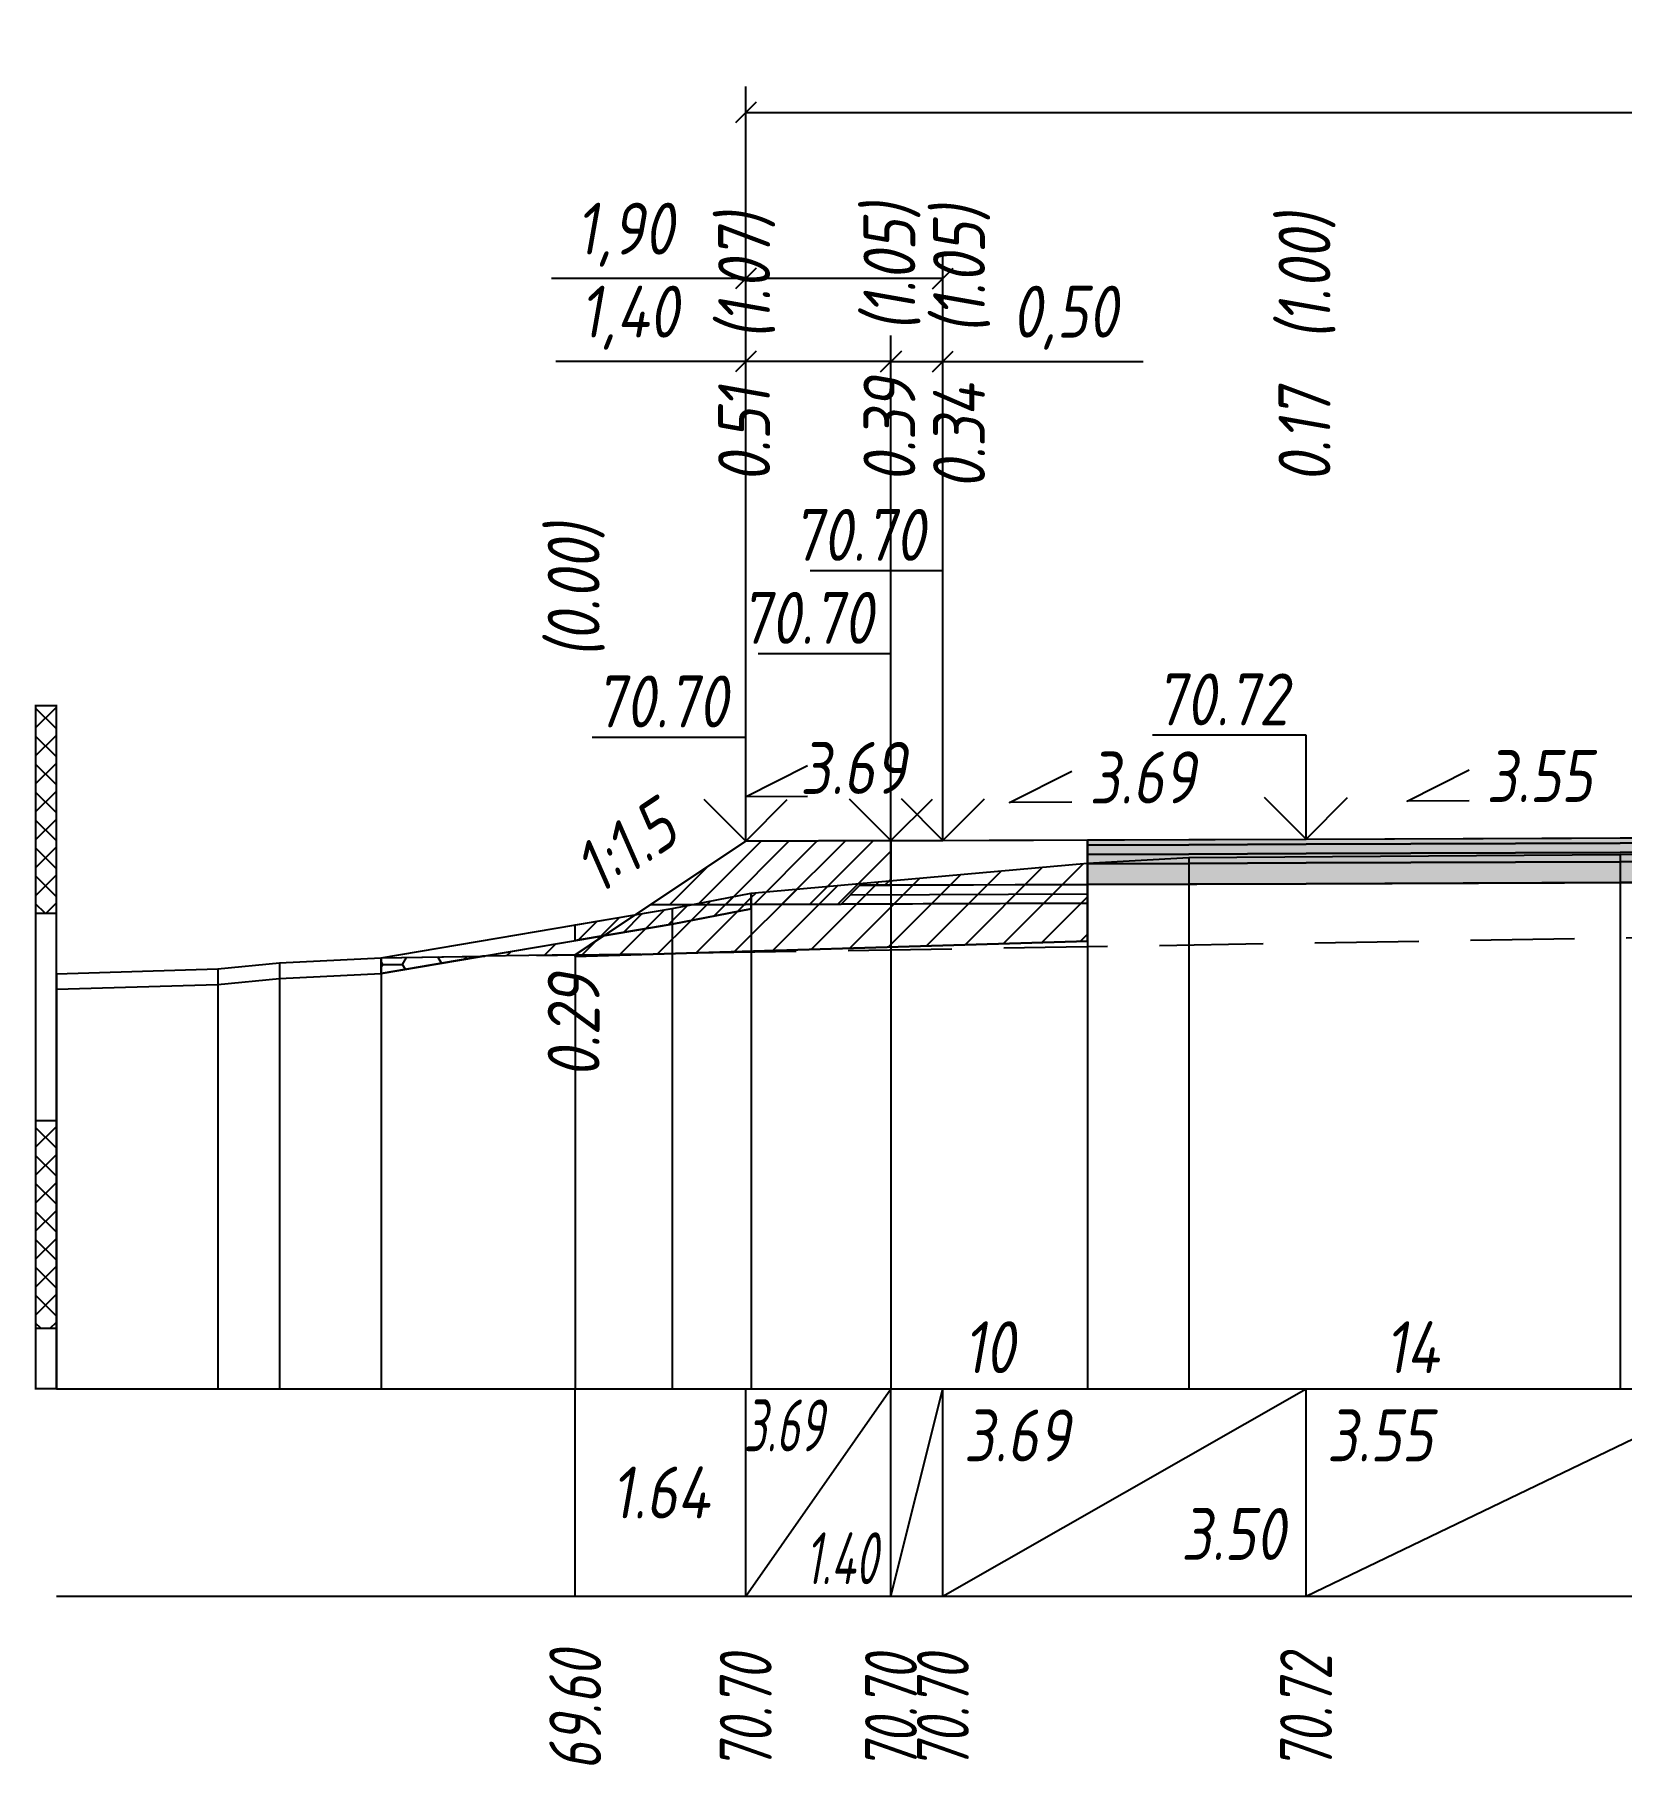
# Model space of a CAD drawing. Extents: x -717 to 1451, y -133302 to 233.
# Drawn here: x 78.9 to 155.4, y -7653.2 to -7569.7 of the extents above; entities that cross this region are included whole.
import ezdxf
from ezdxf.enums import TextEntityAlignment as Align

# ---------------------------------------------------------------- set-up
doc = ezdxf.new("R2010")
doc.units = 0
doc.linetypes.add('штриховая', pattern=[0.75, 0.5, -0.25])
for name, color, linetype in [('Интерполированный поперечник', 2, 'Continuous'), ('Код_514', 1, 'Continuous'), ('Контур_0', 7, 'Continuous'), ('Контур_2521', 7, 'Continuous'), ('Контур_2564', 7, 'Continuous'), ('Контур_2660', 7, 'Continuous'), ('Контур_2665', 7, 'Continuous'), ('Контур_400', 7, 'Continuous'), ('Контур_508', 7, 'Continuous'), ('Контур_512', 7, 'Continuous'), ('Контур_513', 7, 'Continuous'), ('Контур_818', 7, 'Continuous'), ('Красный поперечник', 1, 'Continuous'), ('Линейка абсолютных высот', 7, 'Continuous'), ('Объём_2501', 7, 'Continuous'), ('Объём_2564', 7, 'Continuous'), ('Объём_2650', 7, 'Continuous'), ('Объём_2660', 7, 'Continuous'), ('Объём_2661', 7, 'Continuous'), ('Объём_2665', 7, 'Continuous'), ('Объём_2666', 7, 'Continuous'), ('Объём_2667', 7, 'Continuous'), ('Объём_2668', 7, 'Continuous'), ('Объём_2669', 7, 'Continuous'), ('Объём_2675', 7, 'Continuous'), ('Объём_2753', 7, 'Continuous'), ('Откосы', 7, 'Continuous'), ('Отметки покрытия', 7, 'Continuous'), ('Рабочие отметки', 7, 'Continuous'), ('Рабочие отметки доп.', 7, 'Continuous'), ('Слои выравнивания', 7, 'Continuous'), ('Таблица', 7, 'Continuous'), ('Уклоны проезжей части', 7, 'Continuous'), ('Черный поперечник', 3, 'Continuous')]:
    doc.layers.add(name, color=color, linetype=linetype)
for name, color, linetype, true_color in [('Контур_2540', 2, 'Continuous', 0xffff00), ('Контур_2560', 2, 'Continuous', 0xffff00), ('Контур_2561', 7, 'Continuous', 0xff8040), ('Контур_2562', 3, 'Continuous', 0x00ff00), ('Контур_2563', 7, 'Continuous', 0xff8000), ('Контур_2570', 7, 'Continuous', 0x80ff00), ('Контур_2725', 7, 'Continuous', 0x323232), ('Контур_2736', 4, 'Continuous', 0x00ffff), ('Контур_2737', 4, 'Continuous', 0x00ffff), ('Контур_2738', 4, 'Continuous', 0x00ffff), ('Контур_2739', 4, 'Continuous', 0x00ffff), ('Контур_2741', 4, 'Continuous', 0x00ffff), ('Контур_2742', 4, 'Continuous', 0x00ffff), ('Контур_2743', 4, 'Continuous', 0x00ffff), ('Контур_2744', 7, 'Continuous', 0xa4ffff), ('Контур_2745', 7, 'Continuous', 0xa4ffff), ('Контур_2747', 4, 'Continuous', 0x00ffff), ('Контур_2748', 4, 'Continuous', 0x00ffff), ('Контур_2749', 4, 'Continuous', 0x00ffff), ('Контур_2750', 4, 'Continuous', 0x00ffff), ('Контур_2751', 4, 'Continuous', 0x00ffff), ('Контур_2752', 4, 'Continuous', 0x00ffff), ('Контур_2760', 7, 'Continuous', 0x323232), ('Контур_2761', 7, 'Continuous', 0x323232), ('Контур_2762', 7, 'Continuous', 0x323232), ('Контур_2763', 7, 'Continuous', 0x323232), ('Контур_402', 7, 'Continuous', 0xff6464), ('Контур_703', 4, 'Continuous', 0x00ffff), ('Контур_705', 4, 'Continuous', 0x00ffff), ('Контур_707', 4, 'Continuous', 0x00ffff), ('Контур_720', 131, 'Continuous', 0xaaffff), ('Объём_2500', 7, 'Continuous', 0xc0c0c0), ('Объём_2520', 7, 'Continuous', 0x80ffff), ('Объём_2540', 2, 'Continuous', 0xffff00), ('Объём_2560', 2, 'Continuous', 0xffff00), ('Объём_2561', 7, 'Continuous', 0xff8040), ('Объём_2562', 3, 'Continuous', 0x00ff00), ('Объём_2563', 7, 'Continuous', 0xff8000), ('Объём_2570', 7, 'Continuous', 0x80ff00), ('Объём_2600', 7, 'Continuous', 0x808000), ('Объём_2746', 2, 'Continuous', 0xffff00)]:
    doc.layers.add(name, color=color, linetype=linetype, true_color=true_color)
doc.styles.get("Standard").update_dxf_attribs({"font": 'txt', "height": 2.5})
doc.styles.add('М', font='romand.shx', dxfattribs={"width": 0.8, "oblique": 10, "height": 2.5})
doc.dimstyles.new('ISO-25', dxfattribs={"dimtxt": 2.5, "dimasz": 2.5, "dimexe": 1.25, "dimexo": 0.625, "dimtad": 1, "dimtxsty": 'Standard', "dimcen": 2.5, "dimadec": 0, "dimazin": 0, "dimtfac": 1, "dimtmove": 0, "dimatfit": 3, "dimfxl": 1, "dimarcsym": 0})

# ---------------------------------------------------------------- blocks, each defined once
blk = doc.blocks.new('_Oblique')
at = {"color": 0, "linetype": 'ByBlock', "lineweight": -2}
blk.add_line((-0.5, -0.5), (0.5, 0.5), dxfattribs=at)
blk = doc.blocks.new('*D162')
at = {"color": 0, "lineweight": -2, "transparency": 16777216}
for p, q in [((113.215, -7608.05), (113.215, -7584.252)), ((120.215, -7608.024), (120.215, -7584.252)), ((113.215, -7585.502), (104.067, -7585.502)), ((120.215, -7585.502), (113.215, -7585.502))]:
    blk.add_line(p, q, dxfattribs=at)
at = {"layer": 'Defpoints', "color": 0, "transparency": 16777216}
for p in [(120.215, -7585.502), (113.215, -7608.675), (120.215, -7608.649)]:
    blk.add_point(p, dxfattribs=at)
at = {"color": 0, "lineweight": -2, "transparency": 16777216, "rotation": 180}
blk.add_blockref('_Oblique', (113.215, -7585.502), dxfattribs=at)
at = {"color": 0, "lineweight": -2, "transparency": 16777216}
blk.add_blockref('_Oblique', (120.215, -7585.502), dxfattribs=at)
at = {"color": 0, "transparency": 16777216, "insert": (107.607, -7583.389), "char_height": 2.5, "width": 8.75, "attachment_point": 5, "style": 'М'}
blk.add_mtext('1,40', dxfattribs=at)
blk = doc.blocks.new('*D164')
at = {"color": 0, "lineweight": -2, "transparency": 16777216}
for p, q in [((120.215, -7608.024), (120.215, -7584.252)), ((122.715, -7608.015), (122.715, -7584.252)), ((120.215, -7585.502), (122.715, -7585.502)), ((122.715, -7585.502), (132.361, -7585.502))]:
    blk.add_line(p, q, dxfattribs=at)
at = {"layer": 'Defpoints', "color": 0, "transparency": 16777216}
for p in [(122.715, -7585.502), (120.215, -7608.649), (122.715, -7608.64)]:
    blk.add_point(p, dxfattribs=at)
at = {"color": 0, "lineweight": -2, "transparency": 16777216, "rotation": 180}
blk.add_blockref('_Oblique', (120.215, -7585.502), dxfattribs=at)
at = {"color": 0, "lineweight": -2, "transparency": 16777216}
blk.add_blockref('_Oblique', (122.715, -7585.502), dxfattribs=at)
at = {"color": 0, "transparency": 16777216, "insert": (128.6, -7583.389), "char_height": 2.5, "width": 9.16667, "attachment_point": 5, "style": 'М'}
blk.add_mtext('0,50', dxfattribs=at)
blk = doc.blocks.new('*D167')
at = {"color": 0, "lineweight": -2, "transparency": 16777216}
for p, q in [((113.215, -7608.05), (113.215, -7580.252)), ((122.715, -7608.015), (122.715, -7580.252)), ((113.215, -7581.502), (103.852, -7581.502)), ((122.715, -7581.502), (113.215, -7581.502))]:
    blk.add_line(p, q, dxfattribs=at)
at = {"layer": 'Defpoints', "color": 0, "transparency": 16777216}
for p in [(122.715, -7581.502), (113.215, -7608.675), (122.715, -7608.64)]:
    blk.add_point(p, dxfattribs=at)
at = {"color": 0, "lineweight": -2, "transparency": 16777216, "rotation": 180}
blk.add_blockref('_Oblique', (113.215, -7581.502), dxfattribs=at)
at = {"color": 0, "lineweight": -2, "transparency": 16777216}
blk.add_blockref('_Oblique', (122.715, -7581.502), dxfattribs=at)
at = {"color": 0, "transparency": 16777216, "insert": (107.392, -7579.389), "char_height": 2.5, "width": 8.75, "attachment_point": 5, "style": 'М'}
blk.add_mtext('1,90', dxfattribs=at)
blk = doc.blocks.new('*D168')
at = {"color": 0, "lineweight": -2, "transparency": 16777216}
for p, q in [((113.215, -7608.05), (113.215, -7572.252)), ((208.715, -7609.087), (208.715, -7572.252)), ((113.215, -7573.502), (208.715, -7573.502))]:
    blk.add_line(p, q, dxfattribs=at)
at = {"layer": 'Defpoints', "color": 0, "transparency": 16777216}
for p in [(208.715, -7573.502), (113.215, -7608.675), (208.715, -7609.712)]:
    blk.add_point(p, dxfattribs=at)
at = {"color": 0, "lineweight": -2, "transparency": 16777216, "rotation": 180}
blk.add_blockref('_Oblique', (113.215, -7573.502), dxfattribs=at)
at = {"color": 0, "lineweight": -2, "transparency": 16777216}
blk.add_blockref('_Oblique', (208.715, -7573.502), dxfattribs=at)
at = {"color": 0, "transparency": 16777216, "insert": (160.965, -7571.389), "char_height": 2.5, "width": 10.41667, "attachment_point": 5, "style": 'М'}
blk.add_mtext('19,10', dxfattribs=at)

msp = doc.modelspace()

# ---------------------------------------------------------------- hatches: boundary and pattern name
at = {"layer": 'Линейка абсолютных высот'}
h = msp.add_hatch(dxfattribs=at)
h.set_pattern_fill('ANSI37', scale=0.3, style=0)
h.paths.add_polyline_path([(80, -7612.089), (80, -7602.089), (79, -7602.089), (79, -7612.089)])
h = msp.add_hatch(dxfattribs=at)
h.set_pattern_fill('ANSI37', scale=0.3, style=0)
h.paths.add_polyline_path([(80, -7632.089), (80, -7622.089), (79, -7622.089), (79, -7632.089)])
at = {"layer": 'Объём_2563'}
h = msp.add_hatch(dxfattribs=at)
h.set_pattern_fill('ANSI31', color=256, scale=0.3)
h.paths.add_polyline_path([(113.215, -7608.613), (120.215, -7608.587), (120.215, -7610.737), (118.715, -7610.742), (117.812, -7611.646), (108.615, -7611.68)])
at = {"layer": 'Объём_2570'}
h = msp.add_hatch(dxfattribs=at)
h.set_pattern_fill('ANSI31', color=256, scale=0.2)
h.paths.add_polyline_path([(113.481, -7611.873), (109.669, -7612.609), (105, -7613.402), (105, -7612.652), (109.669, -7611.859), (113.481, -7611.123)])
at = {"layer": 'Объём_2600'}
h = msp.add_hatch(dxfattribs=at)
h.set_pattern_fill('ANSI31', color=6, scale=0.4)
h.paths.add_polyline_path([(129.678, -7609.677), (129.678, -7613.428), (105, -7614.168), (105, -7614.089), (100.528, -7614.162), (109.669, -7612.609), (113.481, -7611.873), (113.481, -7611.123)])
h = msp.add_hatch(dxfattribs=at)
h.set_pattern_fill('HONEY', color=5, scale=0.3)
h.paths.add_polyline_path([(95.65, -7614.99), (95.65, -7614.24), (100.528, -7614.162)])
at = {"layer": 'Слои выравнивания'}
for color, points in [(2, [(129.678, -7608.552), (134.57, -7608.534), (140.215, -7608.513), (155.354, -7608.459), (160.965, -7608.439), (160.965, -7608.689), (155.354, -7608.709), (140.215, -7608.763), (134.57, -7608.784), (129.678, -7608.802)]), (3, [(129.678, -7608.802), (134.57, -7608.784), (140.215, -7608.763), (155.354, -7608.709), (160.965, -7608.689), (160.965, -7609.139), (155.354, -7609.159), (140.215, -7609.213), (134.57, -7609.234), (129.678, -7609.252)]), (4, [(129.678, -7609.252), (134.57, -7609.234), (140.215, -7609.213), (155.354, -7609.159), (160.965, -7609.139), (160.965, -7609.589), (155.354, -7609.609), (140.215, -7609.663), (134.57, -7609.684), (129.678, -7609.702)]), (5, [(129.678, -7609.702), (134.57, -7609.684), (140.215, -7609.663), (155.354, -7609.609), (160.965, -7609.589), (160.965, -7610.589), (155.354, -7610.609), (140.215, -7610.663), (134.57, -7610.684), (129.678, -7610.702)])]:
    msp.add_hatch(color=color, dxfattribs=at).paths.add_polyline_path(points)

# ---------------------------------------------------------------- linework, layer by layer
at = {"layer": 'Интерполированный поперечник', "linetype": 'штриховая', "ltscale": 10, "flags": 128}
msp.add_lwpolyline([(95.65, -7614.24), (224.414, -7612.16)], dxfattribs=at)
at = {"layer": 'Код_514'}
for p, q in [((105, -7645), (105, -7635)), ((113.215, -7645), (113.215, -7635)), ((113.215, -7645), (120.215, -7635)), ((120.215, -7645), (120.215, -7635)), ((120.215, -7645), (122.715, -7635)), ((122.715, -7645), (122.715, -7635)), ((122.715, -7645), (140.215, -7635)), ((140.215, -7645), (140.215, -7635)), ((140.215, -7645), (160.965, -7635))]:
    msp.add_line(p, q, dxfattribs=at)
at = {"layer": 'Контур_0', "flags": 128}
for points in [[(113.215, -7608.613), (105, -7614.089), (105, -7614.089), (105, -7614.089), (105, -7614.089), (105, -7614.089), (105, -7614.089), (105, -7614.089), (105, -7614.089), (105, -7614.089), (105, -7614.089), (105, -7614.089), (105, -7614.089), (105, -7614.089), (105, -7614.089), (105, -7614.089)], [(113.215, -7608.613), (105, -7614.089), (105, -7614.089), (105, -7614.089), (105, -7614.089), (105, -7614.089), (105, -7614.089), (105, -7614.089), (105, -7614.089), (105, -7614.089), (105, -7614.089), (105, -7614.089), (105, -7614.089), (105, -7614.089), (105, -7614.089), (105, -7614.089), (105, -7614.089), (105, -7614.089), (105, -7614.089), (105, -7614.089), (105, -7614.089), (105, -7614.089), (105, -7614.089), (105, -7614.089), (105, -7614.089), (105, -7614.089), (105, -7614.089), (105, -7614.089), (105, -7614.089), (105, -7614.089)], [(122.715, -7610.728), (120.215, -7610.737), (120.215, -7608.587), (129.678, -7608.552), (129.678, -7610.702), (122.715, -7610.728), (122.715, -7610.728)], [(108.615, -7611.68), (117.812, -7611.646), (118.715, -7610.742), (120.215, -7610.737)], [(118.715, -7610.742), (129.678, -7610.702), (129.678, -7611.602), (117.812, -7611.646), (118.715, -7610.742), (118.715, -7610.742)]]:
    msp.add_lwpolyline(points, dxfattribs=at)
at = {"layer": 'Контур_2521', "color": 250, "flags": 128}
msp.add_lwpolyline([(118.263, -7611.194), (129.678, -7611.152)], dxfattribs=at)
at = {"layer": 'Контур_2540', "flags": 128}
msp.add_lwpolyline([(108.615, -7611.68), (129.678, -7611.602), (129.678, -7613.428), (105, -7614.168), (105, -7614.089), (108.615, -7611.68), (108.615, -7611.68)], dxfattribs=at)
at = {"layer": 'Контур_2560', "flags": 128}
msp.add_lwpolyline([(113.215, -7608.613), (113.215, -7608.613), (113.215, -7608.613), (120.215, -7608.587)], dxfattribs=at)
at = {"layer": 'Контур_2561', "flags": 128}
msp.add_lwpolyline([(120.215, -7608.587), (120.215, -7608.587), (113.215, -7608.613), (113.215, -7608.613), (120.215, -7608.587)], dxfattribs=at)
at = {"layer": 'Контур_2562', "flags": 128}
msp.add_lwpolyline([(113.215, -7608.613), (113.215, -7608.613), (113.215, -7608.613), (113.215, -7608.613), (113.215, -7608.613)], dxfattribs=at)
at = {"layer": 'Контур_2563', "flags": 128}
msp.add_lwpolyline([(113.215, -7608.613), (120.215, -7608.587), (120.215, -7610.737), (118.715, -7610.742), (117.812, -7611.646), (108.615, -7611.68), (113.215, -7608.613), (113.215, -7608.613)], dxfattribs=at)
at = {"layer": 'Контур_2564', "flags": 128}
msp.add_lwpolyline([(113.215, -7608.613), (120.215, -7608.587)], dxfattribs=at)
at = {"layer": 'Контур_2570', "flags": 128}
msp.add_lwpolyline([(80, -7615.75), (87.776, -7615.515), (90.744, -7615.233), (95.65, -7614.99), (95.65, -7614.99), (109.669, -7612.609), (113.481, -7611.873), (113.481, -7611.123), (129.678, -7609.677), (134.57, -7609.406), (155.354, -7609.254), (160.965, -7609.244), (161.433, -7609.243), (181.782, -7609.77), (187.715, -7609.936), (192.313, -7610.153), (207.701, -7611.156), (207.701, -7611.906), (218.567, -7612.532), (224.414, -7612.91), (224.414, -7612.91), (226.345, -7612.721), (240.149, -7610.703), (246.295, -7610.963)], dxfattribs=at)
at = {"layer": 'Контур_2660', "flags": 128}
msp.add_lwpolyline([(105, -7614.168), (129.678, -7613.428)], dxfattribs=at)
at = {"layer": 'Контур_2665', "flags": 128}
msp.add_lwpolyline([(113.215, -7608.613), (113.215, -7608.613)], dxfattribs=at)
at = {"layer": 'Контур_2725', "flags": 128}
msp.add_lwpolyline([(129.678, -7610.702), (134.57, -7610.684), (140.215, -7610.663), (155.354, -7610.609), (160.965, -7610.589), (161.433, -7610.6), (181.715, -7611.055), (181.782, -7611.056), (187.715, -7611.194)], dxfattribs=at)
at = {"layer": 'Контур_2736', "flags": 128}
msp.add_lwpolyline([(113.215, -7608.613), (105, -7614.089)], dxfattribs=at)
at = {"layer": 'Контур_2737', "flags": 128}
msp.add_lwpolyline([(105, -7614.089), (105, -7614.089)], dxfattribs=at)
at = {"layer": 'Контур_2738', "flags": 128}
msp.add_lwpolyline([(105, -7614.089), (105, -7614.089)], dxfattribs=at)
at = {"layer": 'Контур_2739', "flags": 128}
msp.add_lwpolyline([(105, -7614.089), (105, -7614.089)], dxfattribs=at)
at = {"layer": 'Контур_2741', "flags": 128}
msp.add_lwpolyline([(105, -7614.089), (105, -7614.089)], dxfattribs=at)
at = {"layer": 'Контур_2742', "flags": 128}
msp.add_lwpolyline([(105, -7614.089), (105, -7614.089)], dxfattribs=at)
at = {"layer": 'Контур_2743', "flags": 128}
msp.add_lwpolyline([(105, -7614.089), (105, -7614.089)], dxfattribs=at)
at = {"layer": 'Контур_2744', "flags": 128}
msp.add_lwpolyline([(105, -7614.089), (105, -7614.089)], dxfattribs=at)
msp.add_lwpolyline([(105, -7614.089), (105, -7614.089)], dxfattribs=at)
msp.add_lwpolyline([(105, -7614.089), (105, -7614.089)], dxfattribs=at)
msp.add_lwpolyline([(105, -7614.089), (105, -7614.089)], dxfattribs=at)
msp.add_lwpolyline([(105, -7614.089), (105, -7614.089)], dxfattribs=at)
msp.add_lwpolyline([(105, -7614.089), (105, -7614.089)], dxfattribs=at)
at = {"layer": 'Контур_2745', "flags": 128}
msp.add_lwpolyline([(105, -7614.089), (105, -7614.089)], dxfattribs=at)
msp.add_lwpolyline([(105, -7614.089), (105, -7614.089)], dxfattribs=at)
msp.add_lwpolyline([(105, -7614.089), (105, -7614.089)], dxfattribs=at)
msp.add_lwpolyline([(105, -7614.089), (105, -7614.089)], dxfattribs=at)
msp.add_lwpolyline([(105, -7614.089), (105, -7614.089)], dxfattribs=at)
msp.add_lwpolyline([(105, -7614.089), (105, -7614.089)], dxfattribs=at)
at = {"layer": 'Контур_2747', "flags": 128}
msp.add_lwpolyline([(105, -7614.089), (105, -7614.089)], dxfattribs=at)
at = {"layer": 'Контур_2748', "flags": 128}
msp.add_lwpolyline([(105, -7614.089), (105, -7614.089)], dxfattribs=at)
at = {"layer": 'Контур_2749', "flags": 128}
msp.add_lwpolyline([(105, -7614.089), (105, -7614.089)], dxfattribs=at)
at = {"layer": 'Контур_2750', "flags": 128}
msp.add_lwpolyline([(105, -7614.089), (105, -7614.089)], dxfattribs=at)
at = {"layer": 'Контур_2751', "flags": 128}
msp.add_lwpolyline([(105, -7614.089), (105, -7614.089)], dxfattribs=at)
at = {"layer": 'Контур_2752', "flags": 128}
msp.add_lwpolyline([(105, -7614.089), (105, -7614.089)], dxfattribs=at)
at = {"layer": 'Контур_2760', "flags": 128}
msp.add_lwpolyline([(129.678, -7608.552), (134.57, -7608.534), (140.215, -7608.513), (155.354, -7608.459), (160.965, -7608.439), (161.433, -7608.45), (181.715, -7608.905), (181.782, -7608.906), (187.715, -7609.044)], dxfattribs=at)
at = {"layer": 'Контур_2761', "flags": 128}
msp.add_lwpolyline([(129.678, -7608.802), (134.57, -7608.784), (140.215, -7608.763), (155.354, -7608.709), (160.965, -7608.689), (161.433, -7608.7), (181.715, -7609.155), (181.782, -7609.156), (187.715, -7609.294)], dxfattribs=at)
at = {"layer": 'Контур_2762', "flags": 128}
msp.add_lwpolyline([(129.678, -7609.252), (134.57, -7609.234), (140.215, -7609.213), (155.354, -7609.159), (160.965, -7609.139), (161.433, -7609.15), (181.715, -7609.605), (181.782, -7609.606), (187.715, -7609.744)], dxfattribs=at)
at = {"layer": 'Контур_2763', "flags": 128}
msp.add_lwpolyline([(129.678, -7609.702), (134.57, -7609.684), (140.215, -7609.663), (155.354, -7609.609), (160.965, -7609.589), (161.433, -7609.6), (181.715, -7610.055), (181.782, -7610.056), (187.715, -7610.194)], dxfattribs=at)
at = {"layer": 'Контур_400', "flags": 128}
msp.add_lwpolyline([(120.215, -7608.587), (122.715, -7608.578), (122.715, -7608.578), (122.715, -7608.578), (122.715, -7608.578), (122.715, -7608.578), (122.715, -7608.578), (140.215, -7608.513), (160.965, -7608.439)], dxfattribs=at)
at = {"layer": 'Контур_402', "flags": 128}
msp.add_lwpolyline([(105, -7614.168), (129.678, -7613.428), (129.678, -7610.702), (140.215, -7610.663), (160.965, -7610.589), (181.715, -7611.055), (187.715, -7611.194), (187.715, -7613.292), (215.425, -7614.123)], dxfattribs=at)
at = {"layer": 'Контур_508', "flags": 128}
msp.add_lwpolyline([(105, -7614.168), (129.678, -7613.428), (129.678, -7610.702), (140.215, -7610.663), (160.965, -7610.589), (181.715, -7611.055), (187.715, -7611.194), (187.715, -7613.292), (215.425, -7614.123), (215.926, -7614.457), (217.926, -7614.457), (221.295, -7612.211)], dxfattribs=at)
at = {"layer": 'Контур_512', "flags": 128}
msp.add_lwpolyline([(105, -7614.168), (129.678, -7613.428)], dxfattribs=at)
at = {"layer": 'Контур_513', "flags": 128}
msp.add_lwpolyline([(105, -7614.168), (129.678, -7613.428), (129.678, -7610.702), (140.215, -7610.663), (160.965, -7610.589), (181.715, -7611.055), (187.715, -7611.194), (187.715, -7613.292), (215.425, -7614.123), (215.926, -7614.457), (217.926, -7614.457), (221.295, -7612.211)], dxfattribs=at)
at = {"layer": 'Контур_703', "flags": 128}
for points in [[(113.215, -7608.613), (105, -7614.089)], [(105, -7614.089), (105, -7614.089)]]:
    msp.add_lwpolyline(points, dxfattribs=at)
at = {"layer": 'Контур_705', "flags": 128}
msp.add_lwpolyline([(105, -7614.089), (105, -7614.089)], dxfattribs=at)
at = {"layer": 'Контур_707', "flags": 128}
msp.add_lwpolyline([(105, -7614.089), (105, -7614.089)], dxfattribs=at)
at = {"layer": 'Контур_720', "flags": 128}
msp.add_lwpolyline([(105, -7614.089), (105, -7614.089)], dxfattribs=at)
at = {"layer": 'Контур_818', "flags": 128}
msp.add_lwpolyline([(105, -7613.402), (109.669, -7612.609), (113.481, -7611.873), (113.481, -7611.123), (129.678, -7609.677), (134.57, -7609.406), (155.354, -7609.254), (160.965, -7609.244), (161.433, -7609.243), (181.782, -7609.77), (187.715, -7609.936), (192.313, -7610.153), (207.701, -7611.156), (207.701, -7611.906), (218.567, -7612.532), (221.295, -7612.709)], dxfattribs=at)
at = {"layer": 'Красный поперечник'}
for p, q in [((105, -7614.089), (113.215, -7608.613)), ((113.215, -7608.613), (120.215, -7608.587)), ((120.215, -7608.587), (122.715, -7608.578)), ((122.715, -7608.578), (140.215, -7608.513)), ((140.215, -7608.513), (160.965, -7608.439)), ((129.678, -7613.428), (129.678, -7635)), ((105, -7614.168), (105, -7635))]:
    msp.add_line(p, q, dxfattribs=at)
at = {"layer": 'Линейка абсолютных высот', "color": 7, "const_width": 0.1, "flags": 128}
for points in [[(80, -7612.089), (80, -7602.089), (79, -7602.089), (79, -7612.089), (80, -7612.089)], [(80, -7622.089), (80, -7612.089), (79, -7612.089), (79, -7622.089), (80, -7622.089)], [(80, -7632.089), (80, -7622.089), (79, -7622.089), (79, -7632.089), (80, -7632.089)], [(80, -7635), (80, -7632.089), (79, -7632.089), (79, -7635), (80, -7635)]]:
    msp.add_lwpolyline(points, dxfattribs=at)
at = {"layer": 'Объём_2500', "flags": 128}
msp.add_lwpolyline([(122.715, -7610.728), (120.215, -7610.737), (120.215, -7608.587), (129.678, -7608.552), (129.678, -7610.702), (122.715, -7610.728), (122.715, -7610.728)], dxfattribs=at)
at = {"layer": 'Объём_2501', "flags": 128}
msp.add_lwpolyline([(120.215, -7608.587), (122.715, -7608.578), (122.715, -7608.578), (122.715, -7608.578), (122.715, -7608.578), (122.715, -7608.578), (122.715, -7608.578), (140.215, -7608.513), (160.965, -7608.439)], dxfattribs=at)
at = {"layer": 'Объём_2520', "color": 250, "flags": 128}
msp.add_lwpolyline([(118.715, -7610.742), (129.678, -7610.702), (129.678, -7611.602), (117.812, -7611.646), (118.715, -7610.742), (118.715, -7610.742)], dxfattribs=at)
at = {"layer": 'Объём_2540', "flags": 128}
msp.add_lwpolyline([(108.615, -7611.68), (129.678, -7611.602), (129.678, -7613.428), (105, -7614.168), (105, -7614.089), (108.615, -7611.68), (108.615, -7611.68)], dxfattribs=at)
at = {"layer": 'Объём_2560', "flags": 128}
msp.add_lwpolyline([(113.215, -7608.613), (113.215, -7608.613), (113.215, -7608.613), (120.215, -7608.587)], dxfattribs=at)
at = {"layer": 'Объём_2561', "flags": 128}
msp.add_lwpolyline([(120.215, -7608.587), (120.215, -7608.587), (113.215, -7608.613), (113.215, -7608.613), (120.215, -7608.587)], dxfattribs=at)
at = {"layer": 'Объём_2562', "flags": 128}
msp.add_lwpolyline([(113.215, -7608.613), (113.215, -7608.613), (113.215, -7608.613), (113.215, -7608.613), (113.215, -7608.613)], dxfattribs=at)
at = {"layer": 'Объём_2563', "color": 250, "flags": 128}
msp.add_lwpolyline([(113.215, -7608.613), (120.215, -7608.587), (120.215, -7610.737), (118.715, -7610.742), (117.812, -7611.646), (108.615, -7611.68), (113.215, -7608.613), (113.215, -7608.613)], dxfattribs=at)
at = {"layer": 'Объём_2564', "flags": 128}
msp.add_lwpolyline([(113.215, -7608.613), (120.215, -7608.587)], dxfattribs=at)
at = {"layer": 'Объём_2570', "flags": 128}
msp.add_lwpolyline([(113.481, -7611.873), (109.669, -7612.609), (105, -7613.402), (105, -7612.652), (109.669, -7611.859), (113.481, -7611.123), (113.481, -7611.873), (113.481, -7611.873)], dxfattribs=at)
at = {"layer": 'Объём_2600', "color": 5, "flags": 128}
msp.add_lwpolyline([(95.65, -7614.99), (95.65, -7614.24), (100.528, -7614.162), (95.65, -7614.99), (95.65, -7614.99)], dxfattribs=at)
at = {"layer": 'Объём_2650', "color": 6, "flags": 128}
msp.add_lwpolyline([(129.678, -7609.677), (129.678, -7613.428), (105, -7614.168), (105, -7614.089), (100.528, -7614.162), (109.669, -7612.609), (113.481, -7611.873), (113.481, -7611.123), (129.678, -7609.677), (129.678, -7609.677)], dxfattribs=at)
at = {"layer": 'Объём_2660', "flags": 128}
msp.add_lwpolyline([(105, -7614.168), (129.678, -7613.428)], dxfattribs=at)
at = {"layer": 'Объём_2661', "flags": 128}
msp.add_lwpolyline([(113.215, -7608.613), (105, -7614.089)], dxfattribs=at)
at = {"layer": 'Объём_2665', "flags": 128}
msp.add_lwpolyline([(113.215, -7608.613), (113.215, -7608.613)], dxfattribs=at)
at = {"layer": 'Объём_2666', "flags": 128}
msp.add_lwpolyline([(113.215, -7608.613), (105, -7614.089)], dxfattribs=at)
at = {"layer": 'Объём_2667', "flags": 128}
msp.add_lwpolyline([(105, -7614.089), (105, -7614.089)], dxfattribs=at)
msp.add_lwpolyline([(105, -7614.089), (105, -7614.089)], dxfattribs=at)
at = {"layer": 'Объём_2668', "flags": 128}
msp.add_lwpolyline([(105, -7614.089), (105, -7614.089)], dxfattribs=at)
msp.add_lwpolyline([(105, -7614.089), (105, -7614.089)], dxfattribs=at)
at = {"layer": 'Объём_2669', "flags": 128}
msp.add_lwpolyline([(105, -7614.089), (105, -7614.089)], dxfattribs=at)
msp.add_lwpolyline([(105, -7614.089), (105, -7614.089)], dxfattribs=at)
at = {"layer": 'Объём_2675', "flags": 128}
msp.add_lwpolyline([(105, -7614.089), (105, -7614.089)], dxfattribs=at)
msp.add_lwpolyline([(105, -7614.089), (105, -7614.089)], dxfattribs=at)
msp.add_lwpolyline([(105, -7614.089), (105, -7614.089)], dxfattribs=at)
msp.add_lwpolyline([(105, -7614.089), (105, -7614.089)], dxfattribs=at)
msp.add_lwpolyline([(105, -7614.089), (105, -7614.089)], dxfattribs=at)
msp.add_lwpolyline([(105, -7614.089), (105, -7614.089)], dxfattribs=at)
msp.add_lwpolyline([(105, -7614.089), (105, -7614.089)], dxfattribs=at)
msp.add_lwpolyline([(105, -7614.089), (105, -7614.089)], dxfattribs=at)
msp.add_lwpolyline([(105, -7614.089), (105, -7614.089)], dxfattribs=at)
msp.add_lwpolyline([(105, -7614.089), (105, -7614.089)], dxfattribs=at)
msp.add_lwpolyline([(105, -7614.089), (105, -7614.089)], dxfattribs=at)
msp.add_lwpolyline([(105, -7614.089), (105, -7614.089)], dxfattribs=at)
at = {"layer": 'Объём_2746', "flags": 128}
msp.add_lwpolyline([(109.669, -7612.609), (113.481, -7611.873), (113.481, -7611.123), (129.678, -7609.677), (129.678, -7613.428), (105, -7614.168), (105, -7614.089), (106.384, -7613.167), (109.669, -7612.609), (109.669, -7612.609)], dxfattribs=at)
at = {"layer": 'Объём_2753', "flags": 128}
msp.add_lwpolyline([(129.678, -7608.552), (129.678, -7608.552)], dxfattribs=at)
at = {"layer": 'Откосы', "color": 1, "flags": 128}
for points in [[(116.197, -7606.465), (113.197, -7606.476), (116.192, -7604.965)], [(128.93, -7606.741), (125.93, -7606.752), (128.925, -7605.241)], [(148.08, -7606.672), (145.08, -7606.682), (148.075, -7605.172)]]:
    msp.add_lwpolyline(points, dxfattribs=at)
at = {"layer": 'Отметки покрытия', "color": 1}
for p, q in [((122.715, -7595.587), (116.315, -7595.587)), ((122.715, -7608.578), (122.715, -7595.587)), ((120.215, -7599.587), (113.815, -7599.587)), ((120.215, -7608.587), (120.215, -7599.587)), ((113.215, -7603.613), (105.815, -7603.613)), ((113.215, -7608.613), (113.215, -7603.613)), ((140.215, -7603.513), (132.815, -7603.513)), ((140.215, -7608.513), (140.215, -7603.513)), ((113.215, -7608.613), (111.215, -7606.613)), ((113.215, -7608.613), (115.215, -7606.613)), ((120.215, -7608.587), (118.215, -7606.587)), ((120.215, -7608.587), (122.215, -7606.587)), ((122.715, -7608.578), (120.715, -7606.578)), ((122.715, -7608.578), (124.715, -7606.578)), ((140.215, -7608.513), (138.215, -7606.513)), ((140.215, -7608.513), (142.215, -7606.513))]:
    msp.add_line(p, q, dxfattribs=at)
at = {"layer": 'Слои выравнивания'}
for p, q in [((120.215, -7608.587), (120.215, -7635)), ((129.678, -7608.552), (129.678, -7635))]:
    msp.add_line(p, q, dxfattribs=at)
at = {"layer": 'Слои выравнивания', "color": 2, "flags": 128}
msp.add_lwpolyline([(129.678, -7608.552), (134.57, -7608.534), (140.215, -7608.513), (155.354, -7608.459), (160.965, -7608.439), (160.965, -7608.689), (155.354, -7608.709), (140.215, -7608.763), (134.57, -7608.784), (129.678, -7608.802)], close=True, dxfattribs=at)
at = {"layer": 'Слои выравнивания', "color": 3, "flags": 128}
msp.add_lwpolyline([(129.678, -7608.802), (134.57, -7608.784), (140.215, -7608.763), (155.354, -7608.709), (160.965, -7608.689), (160.965, -7609.139), (155.354, -7609.159), (140.215, -7609.213), (134.57, -7609.234), (129.678, -7609.252)], close=True, dxfattribs=at)
at = {"layer": 'Слои выравнивания', "color": 4, "flags": 128}
msp.add_lwpolyline([(129.678, -7609.252), (134.57, -7609.234), (140.215, -7609.213), (155.354, -7609.159), (160.965, -7609.139), (160.965, -7609.589), (155.354, -7609.609), (140.215, -7609.663), (134.57, -7609.684), (129.678, -7609.702)], close=True, dxfattribs=at)
at = {"layer": 'Слои выравнивания', "color": 5, "flags": 128}
msp.add_lwpolyline([(129.678, -7609.702), (134.57, -7609.684), (140.215, -7609.663), (155.354, -7609.609), (160.965, -7609.589), (160.965, -7610.589), (155.354, -7610.609), (140.215, -7610.663), (134.57, -7610.684), (129.678, -7610.702)], close=True, dxfattribs=at)
at = {"layer": 'Таблица'}
for p, q in [((80, -7635), (246.295, -7635)), ((80, -7645), (246.295, -7645))]:
    msp.add_line(p, q, dxfattribs=at)
at = {"layer": 'Черный поперечник', "color": 7}
for p, q in [((129.678, -7609.677), (129.678, -7635)), ((134.57, -7609.406), (134.57, -7635)), ((155.354, -7609.254), (155.354, -7635)), ((113.481, -7611.123), (113.481, -7635)), ((109.669, -7611.859), (109.669, -7635)), ((90.744, -7614.483), (90.744, -7635)), ((95.65, -7614.24), (95.65, -7635)), ((80, -7615), (80, -7635)), ((87.776, -7614.765), (87.776, -7635))]:
    msp.add_line(p, q, dxfattribs=at)
at = {"layer": 'Черный поперечник', "flags": 128}
msp.add_lwpolyline([(80, -7615), (87.776, -7614.765), (90.744, -7614.483), (95.65, -7614.24), (109.669, -7611.859), (113.481, -7611.123), (129.678, -7609.677), (134.57, -7609.406), (155.354, -7609.254), (160.965, -7609.244), (161.433, -7609.243), (181.782, -7609.77), (187.715, -7609.936), (192.313, -7610.153), (207.701, -7611.156), (218.567, -7611.782), (224.414, -7612.16), (226.345, -7611.971), (240.149, -7609.953), (246.295, -7610.213)], dxfattribs=at)

# ---------------------------------------------------------------- texts
at = {"layer": 'Код_514', "style": 'М', "oblique": 10}
for s, width, p in [('3.69', 0.6, (113.113, -7635.518)), ('3.69', 0.8, (123.715, -7636)), ('3.55', 0.8, (141.215, -7636))]:
    msp.add_text(s, height=2.5, dxfattribs=dict(at, width=width)).set_placement(p, align=Align.TOP_LEFT)
at = {"layer": 'Код_514', "style": 'М', "oblique": 10, "width": 0.8}
msp.add_text('1.64', height=2.5, dxfattribs=at).set_placement((109.108, -7640), align=Align.MIDDLE_CENTER)
at = {"layer": 'Код_514', "style": 'М', "oblique": 10}
for s, width, p in [('3.50', 0.8, (139.215, -7644)), ('1.40', 0.6, (119.559, -7645.17))]:
    msp.add_text(s, height=2.5, dxfattribs=dict(at, width=width)).set_placement(p, align=Align.BOTTOM_RIGHT)
at = {"layer": 'Код_514', "style": 'М', "oblique": 10, "width": 0.7}
for s, p in [('69.60', (105, -7653.382)), ('70.70', (113.215, -7653.382)), ('70.70', (120.215, -7653.382)), ('70.70', (122.715, -7653.382)), ('70.72', (140.215, -7653.382))]:
    msp.add_text(s, height=2.5, rotation=90, dxfattribs=at).set_placement(p, align=Align.MIDDLE_LEFT)
at = {"layer": 'Отметки покрытия', "color": 1, "style": 'М', "oblique": 10, "width": 0.8}
for s, p in [('70.70', (121.856, -7595.855)), ('70.70', (119.356, -7599.855)), ('70.70', (112.356, -7603.881)), ('70.72', (139.356, -7603.782))]:
    msp.add_text(s, height=2.5, dxfattribs=at).set_placement(p, align=Align.BOTTOM_RIGHT)
at = {"layer": 'Рабочие отметки', "color": 1, "style": 'М', "oblique": 10, "width": 0.8}
for s, p in [('0.39', (120.137, -7591.337)), ('0.51', (113.137, -7591.337)), ('0.34', (123.494, -7591.658)), ('0.17', (140.137, -7591.337))]:
    msp.add_text(s, height=2.5, rotation=90, dxfattribs=at).set_placement(p, align=Align.MIDDLE_LEFT)
msp.add_text('0.29', height=2.5, rotation=90, dxfattribs=at).set_placement((104.922, -7615.02), align=Align.MIDDLE_RIGHT)
at = {"layer": 'Рабочие отметки доп.', "color": 1, "style": 'М', "oblique": 10, "width": 0.8}
for s, p in [('(1.05)', (120.137, -7584.037)), ('(1.05)', (123.494, -7584.158)), ('(1.07)', (113.137, -7584.437)), ('(1.00)', (140.137, -7584.437)), ('(0.00)', (104.922, -7599.77))]:
    msp.add_text(s, height=2.5, rotation=90, dxfattribs=at).set_placement(p, align=Align.MIDDLE_LEFT)
at = {"layer": 'Слои выравнивания', "style": 'М', "oblique": 10, "width": 0.8}
for s, p in [('10', (124.947, -7635)), ('14', (145.322, -7635))]:
    msp.add_text(s, height=2.5, dxfattribs=at).set_placement(p, align=Align.BOTTOM_CENTER)
at = {"layer": 'Уклоны проезжей части', "color": 1, "style": 'М', "oblique": 10, "width": 0.8}
for s, rotation, p in [('3.69', 0.21118, (118.398, -7607.087)), ('3.69', 0.21118, (132.336, -7607.545)), ('3.55', 0.20354, (151.462, -7607.476)), ('1:1.5', 33.69007, (108.553, -7610.519))]:
    msp.add_text(s, height=2.5, rotation=rotation, dxfattribs=at).set_placement(p, align=Align.BOTTOM_CENTER)

# ---------------------------------------------------------------- dimensions: what is measured, and where the dimension line sits
at = {"color": 5}
dim = msp.add_linear_dim(base=(208.715, -7573.502), p1=(113.215, -7608.675), p2=(208.715, -7609.712), angle=180, dimstyle='ISO-25', override={"dimasz": 1, "dimlfac": 0.2, "dimzin": 0, "dimtxsty": 'М', "dimblk1": 'Oblique', "dimblk2": 'Oblique', "dimsah": 1}, dxfattribs=at)
dim.commit()
dim.dimension.update_dxf_attribs({"geometry": '*D168', "text_midpoint": (160.965, -7571.389)})
for base, p1, p2, picture, middle in [((122.715, -7581.502), (113.215, -7608.675), (122.715, -7608.64), '*D167', (107.392, -7581.502)), ((120.215, -7585.502), (113.215, -7608.675), (120.215, -7608.649), '*D162', (107.607, -7585.502)), ((122.715, -7585.502), (120.215, -7608.649), (122.715, -7608.64), '*D164', (128.6, -7585.502))]:
    dim = msp.add_linear_dim(base=base, p1=p1, p2=p2, angle=180, dimstyle='ISO-25', override={"dimasz": 1, "dimlfac": 0.2, "dimzin": 0, "dimtxsty": 'М', "dimblk1": 'Oblique', "dimblk2": 'Oblique', "dimsah": 1}, dxfattribs=at)
    dim.commit()
    dim.dimension.update_dxf_attribs({"geometry": picture, "text_midpoint": middle, "dimtype": 160})

doc.saveas('drawing.dxf')
